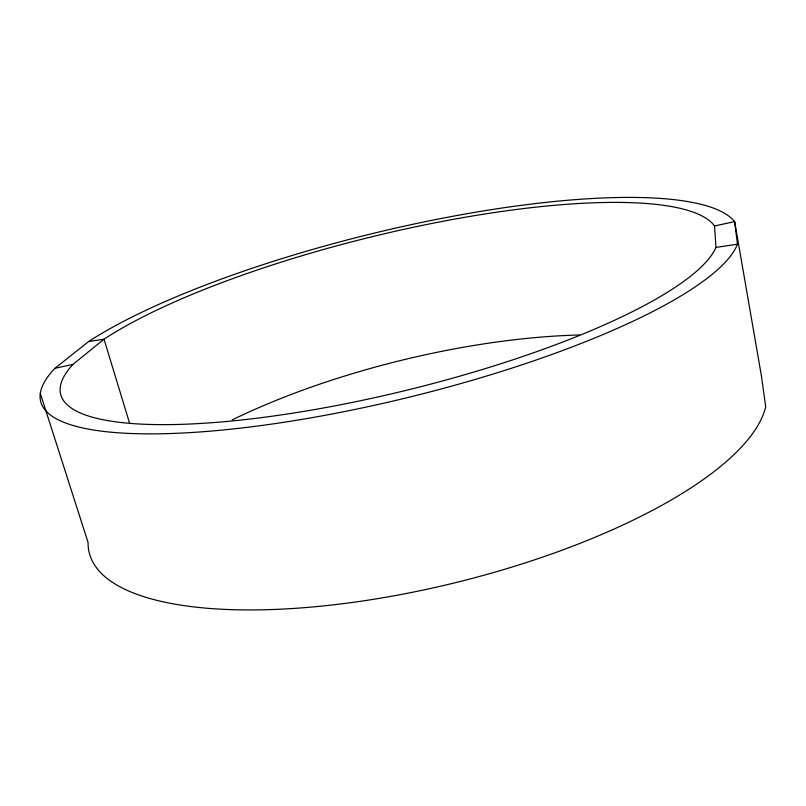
<?xml version="1.0" encoding="UTF-8"?>
<svg xmlns="http://www.w3.org/2000/svg" width="806" height="806" viewBox="0 0 806 806"><rect width="100%" height="100%" fill="white"/><g stroke="black" fill="none" stroke-linecap="round" stroke-linejoin="round"><path stroke-width="1.21" d="M54.909 368.312A359.476 83.834 -13.8 0 0 320.627 416.118A359.476 83.834 -13.8 0 0 737.47 244.208L734.649 221.63A359.476 83.834 -13.8 0 0 453.788 216.089A359.476 83.834 -13.8 0 0 88.66 341.512L54.909 368.312L72.933 364.413L104.034 339.205A338.319 78.656 -13.8 0 1 449.899 219.978A338.319 78.656 -13.8 0 1 714.529 225.972L734.649 221.63L761.348 375.475L765.7 406.738A348.383 116.517 -13.8 0 1 411.765 592.41A348.383 116.517 -13.8 0 1 88.076 542.468L40.3 393.338M88.66 341.512L104.034 339.205L129.554 423.14M72.933 364.413A338.319 78.656 -13.8 0 0 324.022 407.876A338.319 78.656 -13.8 0 0 715.97 247.432L737.47 244.208M714.529 225.972L715.97 247.432M232.178 419.886A327.931 109.364 -13.8 0 1 579.625 334.974"/></g></svg>
